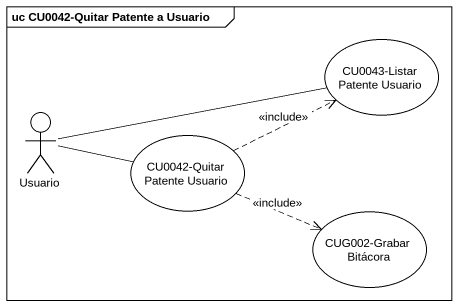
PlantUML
@startuml
mainframe uc CU0042-Quitar Patente a Usuario
usecase "CU0043-Listar Patente Usuario" as CU0043_Listar_Patente
actor Usuario
usecase "CU0042-Quitar Patente Usuario" as CU0042_Quitar_Patente
usecase "CUG002-Grabar Bitácora" as CUG002_Grabar_Bitácora
Usuario -right- CU0043_Listar_Patente
Usuario -right- CU0042_Quitar_Patente
CU0042_Quitar_Patente .right.> CU0043_Listar_Patente : <<include>>
CU0042_Quitar_Patente .right.> CUG002_Grabar_Bitácora : <<include>>
@enduml
